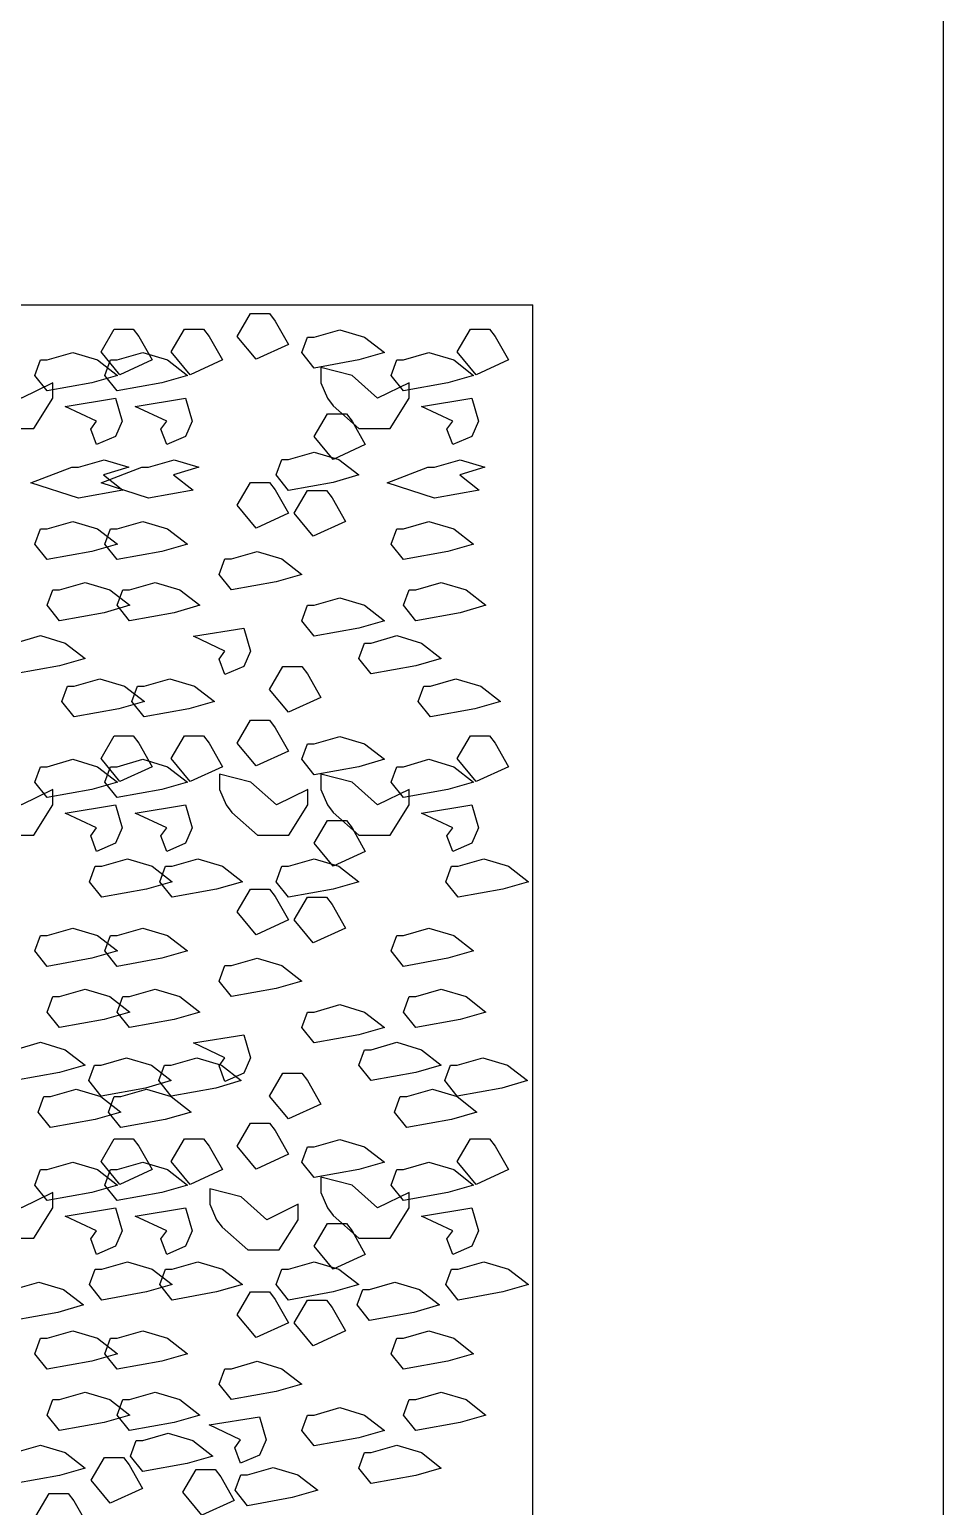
# Model space of a CAD drawing. Header units: metres. Extents: x 113452 to 113666, y -26183 to -26004.
# Drawn here: x 113615.811 to 113616.724, y -26132.095 to -26130.618 of the extents above; entities that cross this region are included whole.
import ezdxf

# ---------------------------------------------------------------- set-up
doc = ezdxf.new("R2010")
doc.units = ezdxf.units.M
doc.header["$MEASUREMENT"] = 0

# ---------------------------------------------------------------- blocks, each defined once
blk = doc.blocks.new('RWH1')
at = {"color": 7, "ltscale": 7}
for p in [(-1.3561, 2.0817), (-0.3561, 0.5817)]:
    blk.add_line(p, (-0.3561, 2.0817), dxfattribs=at)
blk.add_lwpolyline([(-7.6602, 0), (0, 0), (0, 6.6537), (-7.6602, 6.6537)], close=True)
at = {"color": 7}
for points in [[(-0.5678, 2.0472), (-0.5958, 2.0344), (-0.6123, 2.0542), (-0.6007, 2.074), (-0.5843, 2.074), (-0.5793, 2.0676)], [(-0.5678, 2.0472), (-0.5958, 2.0344), (-0.6123, 2.0542), (-0.6007, 2.074), (-0.5843, 2.074), (-0.5793, 2.0676)], [(-0.6859, 2.0338), (-0.7139, 2.021), (-0.7303, 2.0408), (-0.7188, 2.0606), (-0.7024, 2.0606), (-0.6974, 2.0542)], [(-0.6859, 2.0338), (-0.7139, 2.021), (-0.7303, 2.0408), (-0.7188, 2.0606), (-0.7024, 2.0606), (-0.6974, 2.0542)], [(-0.6251, 2.0338), (-0.6531, 2.021), (-0.6696, 2.0408), (-0.658, 2.0606), (-0.6416, 2.0606), (-0.6366, 2.0542)], [(-0.6251, 2.0338), (-0.6531, 2.021), (-0.6696, 2.0408), (-0.658, 2.0606), (-0.6416, 2.0606), (-0.6366, 2.0542)], [(-0.5234, 2.06), (-0.502, 2.0536), (-0.4847, 2.0402), (-0.5069, 2.0338), (-0.5456, 2.0268), (-0.5563, 2.0402), (-0.5514, 2.0536), (-0.5456, 2.0536)], [(-0.5234, 2.06), (-0.502, 2.0536), (-0.4847, 2.0402), (-0.5069, 2.0338), (-0.5456, 2.0268), (-0.5563, 2.0402), (-0.5514, 2.0536), (-0.5456, 2.0536)], [(-0.3771, 2.0338), (-0.4051, 2.021), (-0.4216, 2.0408), (-0.4101, 2.0606), (-0.3936, 2.0606), (-0.3887, 2.0542)], [(-0.3771, 2.0338), (-0.4051, 2.021), (-0.4216, 2.0408), (-0.4101, 2.0606), (-0.3936, 2.0606), (-0.3887, 2.0542)], [(-0.7548, 2.0402), (-0.7334, 2.0338), (-0.7161, 2.0204), (-0.7383, 2.014), (-0.777, 2.007), (-0.7877, 2.0204), (-0.7828, 2.0338), (-0.777, 2.0338)], [(-0.7548, 2.0402), (-0.7334, 2.0338), (-0.7161, 2.0204), (-0.7383, 2.014), (-0.777, 2.007), (-0.7877, 2.0204), (-0.7828, 2.0338), (-0.777, 2.0338)], [(-0.694, 2.0402), (-0.6726, 2.0338), (-0.6553, 2.0204), (-0.6775, 2.014), (-0.7162, 2.007), (-0.7269, 2.0204), (-0.722, 2.0338), (-0.7162, 2.0338)], [(-0.694, 2.0402), (-0.6726, 2.0338), (-0.6553, 2.0204), (-0.6775, 2.014), (-0.7162, 2.007), (-0.7269, 2.0204), (-0.722, 2.0338), (-0.7162, 2.0338)], [(-0.446, 2.0402), (-0.4246, 2.0338), (-0.4073, 2.0204), (-0.4296, 2.014), (-0.4682, 2.007), (-0.4789, 2.0204), (-0.474, 2.0338), (-0.4682, 2.0338)], [(-0.446, 2.0402), (-0.4246, 2.0338), (-0.4073, 2.0204), (-0.4296, 2.014), (-0.4682, 2.007), (-0.4789, 2.0204), (-0.474, 2.0338), (-0.4682, 2.0338)], [(-0.8379, 1.9942), (-0.8157, 1.9743), (-0.7885, 1.9743), (-0.7721, 2.0006), (-0.7721, 2.014), (-0.7992, 2.0006), (-0.8215, 2.0204), (-0.8486, 2.0274), (-0.8486, 2.014), (-0.8428, 2.0006)], [(-0.8379, 1.9942), (-0.8157, 1.9743), (-0.7885, 1.9743), (-0.7721, 2.0006), (-0.7721, 2.014), (-0.7992, 2.0006), (-0.8215, 2.0204), (-0.8486, 2.0274), (-0.8486, 2.014), (-0.8428, 2.0006)], [(-0.5291, 1.9942), (-0.5069, 1.9743), (-0.4798, 1.9743), (-0.4633, 2.0006), (-0.4633, 2.014), (-0.4905, 2.0006), (-0.5127, 2.0204), (-0.5398, 2.0274), (-0.5398, 2.014), (-0.5341, 2.0006)], [(-0.5291, 1.9942), (-0.5069, 1.9743), (-0.4798, 1.9743), (-0.4633, 2.0006), (-0.4633, 2.014), (-0.4905, 2.0006), (-0.5127, 2.0204), (-0.5398, 2.0274), (-0.5398, 2.014), (-0.5341, 2.0006)], [(-0.7342, 1.9604), (-0.7391, 1.9738), (-0.7342, 1.9808), (-0.7614, 1.9936), (-0.7178, 2.0006), (-0.712, 1.9808), (-0.7178, 1.9674)], [(-0.7342, 1.9604), (-0.7391, 1.9738), (-0.7342, 1.9808), (-0.7614, 1.9936), (-0.7178, 2.0006), (-0.712, 1.9808), (-0.7178, 1.9674)], [(-0.6734, 1.9604), (-0.6784, 1.9738), (-0.6734, 1.9808), (-0.7006, 1.9936), (-0.657, 2.0006), (-0.6512, 1.9808), (-0.657, 1.9674)], [(-0.6734, 1.9604), (-0.6784, 1.9738), (-0.6734, 1.9808), (-0.7006, 1.9936), (-0.657, 2.0006), (-0.6512, 1.9808), (-0.657, 1.9674)], [(-0.4254, 1.9604), (-0.4304, 1.9738), (-0.4254, 1.9808), (-0.4526, 1.9936), (-0.409, 2.0006), (-0.4032, 1.9808), (-0.409, 1.9674)], [(-0.4254, 1.9604), (-0.4304, 1.9738), (-0.4254, 1.9808), (-0.4526, 1.9936), (-0.409, 2.0006), (-0.4032, 1.9808), (-0.409, 1.9674)], [(-0.5012, 1.9604), (-0.5291, 1.9475), (-0.5456, 1.9674), (-0.5341, 1.9872), (-0.5176, 1.9872), (-0.5127, 1.9808)], [(-0.5012, 1.9604), (-0.5291, 1.9475), (-0.5456, 1.9674), (-0.5341, 1.9872), (-0.5176, 1.9872), (-0.5127, 1.9808)], [(-0.7277, 1.9472), (-0.7063, 1.9408), (-0.7282, 1.9341), (-0.7113, 1.921), (-0.7499, 1.914), (-0.7911, 1.9274), (-0.7557, 1.9408), (-0.7499, 1.9408)], [(-0.6669, 1.9472), (-0.6455, 1.9408), (-0.6674, 1.9341), (-0.6505, 1.921), (-0.6892, 1.914), (-0.7303, 1.9274), (-0.6949, 1.9408), (-0.6892, 1.9408)], [(-0.5456, 1.954), (-0.5242, 1.9475), (-0.5069, 1.9341), (-0.5291, 1.9277), (-0.5678, 1.9207), (-0.5785, 1.9341), (-0.5736, 1.9475), (-0.5678, 1.9475)], [(-0.5456, 1.954), (-0.5242, 1.9475), (-0.5069, 1.9341), (-0.5291, 1.9277), (-0.5678, 1.9207), (-0.5785, 1.9341), (-0.5736, 1.9475), (-0.5678, 1.9475)], [(-0.419, 1.9472), (-0.3976, 1.9408), (-0.4194, 1.9341), (-0.4025, 1.921), (-0.4412, 1.914), (-0.4823, 1.9274), (-0.4469, 1.9408), (-0.4412, 1.9408)], [(-0.5678, 1.9009), (-0.5958, 1.8881), (-0.6123, 1.9079), (-0.6007, 1.9277), (-0.5843, 1.9277), (-0.5793, 1.9213)], [(-0.5678, 1.9009), (-0.5958, 1.8881), (-0.6123, 1.9079), (-0.6007, 1.9277), (-0.5843, 1.9277), (-0.5793, 1.9213)], [(-0.5184, 1.8939), (-0.5464, 1.8811), (-0.5629, 1.9009), (-0.5514, 1.9207), (-0.5349, 1.9207), (-0.53, 1.9143)], [(-0.5184, 1.8939), (-0.5464, 1.8811), (-0.5629, 1.9009), (-0.5514, 1.9207), (-0.5349, 1.9207), (-0.53, 1.9143)], [(-0.7548, 1.8939), (-0.7334, 1.8875), (-0.7161, 1.8741), (-0.7383, 1.8677), (-0.777, 1.8607), (-0.7877, 1.8741), (-0.7828, 1.8875), (-0.777, 1.8875)], [(-0.7548, 1.8939), (-0.7334, 1.8875), (-0.7161, 1.8741), (-0.7383, 1.8677), (-0.777, 1.8607), (-0.7877, 1.8741), (-0.7828, 1.8875), (-0.777, 1.8875)], [(-0.694, 1.8939), (-0.6726, 1.8875), (-0.6553, 1.8741), (-0.6775, 1.8677), (-0.7162, 1.8607), (-0.7269, 1.8741), (-0.722, 1.8875), (-0.7162, 1.8875)], [(-0.694, 1.8939), (-0.6726, 1.8875), (-0.6553, 1.8741), (-0.6775, 1.8677), (-0.7162, 1.8607), (-0.7269, 1.8741), (-0.722, 1.8875), (-0.7162, 1.8875)], [(-0.446, 1.8939), (-0.4246, 1.8875), (-0.4073, 1.8741), (-0.4296, 1.8677), (-0.4682, 1.8607), (-0.4789, 1.8741), (-0.474, 1.8875), (-0.4682, 1.8875)], [(-0.446, 1.8939), (-0.4246, 1.8875), (-0.4073, 1.8741), (-0.4296, 1.8677), (-0.4682, 1.8607), (-0.4789, 1.8741), (-0.474, 1.8875), (-0.4682, 1.8875)], [(-0.595, 1.8677), (-0.5736, 1.8613), (-0.5563, 1.8479), (-0.5785, 1.8415), (-0.6172, 1.8345), (-0.6279, 1.8479), (-0.623, 1.8613), (-0.6172, 1.8613)], [(-0.595, 1.8677), (-0.5736, 1.8613), (-0.5563, 1.8479), (-0.5785, 1.8415), (-0.6172, 1.8345), (-0.6279, 1.8479), (-0.623, 1.8613), (-0.6172, 1.8613)], [(-0.7441, 1.8409), (-0.7227, 1.8345), (-0.7054, 1.8211), (-0.7276, 1.8147), (-0.7663, 1.8077), (-0.777, 1.8211), (-0.7721, 1.8345), (-0.7663, 1.8345)], [(-0.7441, 1.8409), (-0.7227, 1.8345), (-0.7054, 1.8211), (-0.7276, 1.8147), (-0.7663, 1.8077), (-0.777, 1.8211), (-0.7721, 1.8345), (-0.7663, 1.8345)], [(-0.6833, 1.8409), (-0.6619, 1.8345), (-0.6446, 1.8211), (-0.6668, 1.8147), (-0.7055, 1.8077), (-0.7162, 1.8211), (-0.7113, 1.8345), (-0.7055, 1.8345)], [(-0.6833, 1.8409), (-0.6619, 1.8345), (-0.6446, 1.8211), (-0.6668, 1.8147), (-0.7055, 1.8077), (-0.7162, 1.8211), (-0.7113, 1.8345), (-0.7055, 1.8345)], [(-0.4353, 1.8409), (-0.4139, 1.8345), (-0.3966, 1.8211), (-0.4189, 1.8147), (-0.4575, 1.8077), (-0.4682, 1.8211), (-0.4633, 1.8345), (-0.4575, 1.8345)], [(-0.4353, 1.8409), (-0.4139, 1.8345), (-0.3966, 1.8211), (-0.4189, 1.8147), (-0.4575, 1.8077), (-0.4682, 1.8211), (-0.4633, 1.8345), (-0.4575, 1.8345)], [(-0.5234, 1.8275), (-0.502, 1.8211), (-0.4847, 1.8077), (-0.5069, 1.8013), (-0.5456, 1.7943), (-0.5563, 1.8077), (-0.5514, 1.8211), (-0.5456, 1.8211)], [(-0.5234, 1.8275), (-0.502, 1.8211), (-0.4847, 1.8077), (-0.5069, 1.8013), (-0.5456, 1.7943), (-0.5563, 1.8077), (-0.5514, 1.8211), (-0.5456, 1.8211)], [(-0.7828, 1.7948), (-0.7614, 1.7884), (-0.7441, 1.775), (-0.7663, 1.7686), (-0.805, 1.7616), (-0.8157, 1.775), (-0.8108, 1.7884), (-0.805, 1.7884)], [(-0.7828, 1.7948), (-0.7614, 1.7884), (-0.7441, 1.775), (-0.7663, 1.7686), (-0.805, 1.7616), (-0.8157, 1.775), (-0.8108, 1.7884), (-0.805, 1.7884)], [(-0.623, 1.761), (-0.6279, 1.7744), (-0.623, 1.7814), (-0.6501, 1.7943), (-0.6065, 1.8013), (-0.6007, 1.7814), (-0.6065, 1.768)], [(-0.623, 1.761), (-0.6279, 1.7744), (-0.623, 1.7814), (-0.6501, 1.7943), (-0.6065, 1.8013), (-0.6007, 1.7814), (-0.6065, 1.768)], [(-0.474, 1.7948), (-0.4526, 1.7884), (-0.4353, 1.775), (-0.4575, 1.7686), (-0.4962, 1.7616), (-0.5069, 1.775), (-0.502, 1.7884), (-0.4962, 1.7884)], [(-0.474, 1.7948), (-0.4526, 1.7884), (-0.4353, 1.775), (-0.4575, 1.7686), (-0.4962, 1.7616), (-0.5069, 1.775), (-0.502, 1.7884), (-0.4962, 1.7884)], [(-0.5398, 1.7412), (-0.5678, 1.7284), (-0.5843, 1.7482), (-0.5728, 1.768), (-0.5563, 1.768), (-0.5514, 1.7616)], [(-0.5398, 1.7412), (-0.5678, 1.7284), (-0.5843, 1.7482), (-0.5728, 1.768), (-0.5563, 1.768), (-0.5514, 1.7616)], [(-0.7314, 1.7575), (-0.71, 1.7511), (-0.6927, 1.7377), (-0.7149, 1.7313), (-0.7536, 1.7243), (-0.7643, 1.7377), (-0.7594, 1.7511), (-0.7536, 1.7511)], [(-0.6706, 1.7575), (-0.6492, 1.7511), (-0.6319, 1.7377), (-0.6541, 1.7313), (-0.6928, 1.7243), (-0.7035, 1.7377), (-0.6986, 1.7511), (-0.6928, 1.7511)], [(-0.4226, 1.7575), (-0.4012, 1.7511), (-0.3839, 1.7377), (-0.4062, 1.7313), (-0.4448, 1.7243), (-0.4555, 1.7377), (-0.4506, 1.7511), (-0.4448, 1.7511)], [(-0.5678, 1.6946), (-0.5958, 1.6818), (-0.6123, 1.7016), (-0.6007, 1.7214), (-0.5843, 1.7214), (-0.5793, 1.715)], [(-0.5678, 1.6946), (-0.5958, 1.6818), (-0.6123, 1.7016), (-0.6007, 1.7214), (-0.5843, 1.7214), (-0.5793, 1.715)], [(-0.6859, 1.6812), (-0.7139, 1.6684), (-0.7303, 1.6882), (-0.7188, 1.708), (-0.7024, 1.708), (-0.6974, 1.7016)], [(-0.6859, 1.6812), (-0.7139, 1.6684), (-0.7303, 1.6882), (-0.7188, 1.708), (-0.7024, 1.708), (-0.6974, 1.7016)], [(-0.6251, 1.6812), (-0.6531, 1.6684), (-0.6696, 1.6882), (-0.658, 1.708), (-0.6416, 1.708), (-0.6366, 1.7016)], [(-0.6251, 1.6812), (-0.6531, 1.6684), (-0.6696, 1.6882), (-0.658, 1.708), (-0.6416, 1.708), (-0.6366, 1.7016)], [(-0.5234, 1.7074), (-0.502, 1.701), (-0.4847, 1.6876), (-0.5069, 1.6812), (-0.5456, 1.6742), (-0.5563, 1.6876), (-0.5514, 1.701), (-0.5456, 1.701)], [(-0.5234, 1.7074), (-0.502, 1.701), (-0.4847, 1.6876), (-0.5069, 1.6812), (-0.5456, 1.6742), (-0.5563, 1.6876), (-0.5514, 1.701), (-0.5456, 1.701)], [(-0.3771, 1.6812), (-0.4051, 1.6684), (-0.4216, 1.6882), (-0.4101, 1.708), (-0.3936, 1.708), (-0.3887, 1.7016)], [(-0.3771, 1.6812), (-0.4051, 1.6684), (-0.4216, 1.6882), (-0.4101, 1.708), (-0.3936, 1.708), (-0.3887, 1.7016)], [(-0.7548, 1.6876), (-0.7334, 1.6812), (-0.7161, 1.6678), (-0.7383, 1.6614), (-0.777, 1.6544), (-0.7877, 1.6678), (-0.7828, 1.6812), (-0.777, 1.6812)], [(-0.7548, 1.6876), (-0.7334, 1.6812), (-0.7161, 1.6678), (-0.7383, 1.6614), (-0.777, 1.6544), (-0.7877, 1.6678), (-0.7828, 1.6812), (-0.777, 1.6812)], [(-0.694, 1.6876), (-0.6726, 1.6812), (-0.6553, 1.6678), (-0.6775, 1.6614), (-0.7162, 1.6544), (-0.7269, 1.6678), (-0.722, 1.6812), (-0.7162, 1.6812)], [(-0.694, 1.6876), (-0.6726, 1.6812), (-0.6553, 1.6678), (-0.6775, 1.6614), (-0.7162, 1.6544), (-0.7269, 1.6678), (-0.722, 1.6812), (-0.7162, 1.6812)], [(-0.446, 1.6876), (-0.4246, 1.6812), (-0.4073, 1.6678), (-0.4296, 1.6614), (-0.4682, 1.6544), (-0.4789, 1.6678), (-0.474, 1.6812), (-0.4682, 1.6812)], [(-0.446, 1.6876), (-0.4246, 1.6812), (-0.4073, 1.6678), (-0.4296, 1.6614), (-0.4682, 1.6544), (-0.4789, 1.6678), (-0.474, 1.6812), (-0.4682, 1.6812)], [(-0.8379, 1.6416), (-0.8157, 1.6218), (-0.7885, 1.6218), (-0.7721, 1.648), (-0.7721, 1.6614), (-0.7992, 1.648), (-0.8215, 1.6678), (-0.8486, 1.6748), (-0.8486, 1.6614), (-0.8428, 1.648)], [(-0.8379, 1.6416), (-0.8157, 1.6218), (-0.7885, 1.6218), (-0.7721, 1.648), (-0.7721, 1.6614), (-0.7992, 1.648), (-0.8215, 1.6678), (-0.8486, 1.6748), (-0.8486, 1.6614), (-0.8428, 1.648)], [(-0.6169, 1.6416), (-0.5947, 1.6218), (-0.5675, 1.6218), (-0.5511, 1.648), (-0.5511, 1.6614), (-0.5782, 1.648), (-0.6005, 1.6678), (-0.6276, 1.6748), (-0.6276, 1.6614), (-0.6219, 1.648)], [(-0.5291, 1.6416), (-0.5069, 1.6218), (-0.4798, 1.6218), (-0.4633, 1.648), (-0.4633, 1.6614), (-0.4905, 1.648), (-0.5127, 1.6678), (-0.5398, 1.6748), (-0.5398, 1.6614), (-0.5341, 1.648)], [(-0.5291, 1.6416), (-0.5069, 1.6218), (-0.4798, 1.6218), (-0.4633, 1.648), (-0.4633, 1.6614), (-0.4905, 1.648), (-0.5127, 1.6678), (-0.5398, 1.6748), (-0.5398, 1.6614), (-0.5341, 1.648)], [(-0.7342, 1.6078), (-0.7391, 1.6212), (-0.7342, 1.6282), (-0.7614, 1.641), (-0.7178, 1.648), (-0.712, 1.6282), (-0.7178, 1.6148)], [(-0.7342, 1.6078), (-0.7391, 1.6212), (-0.7342, 1.6282), (-0.7614, 1.641), (-0.7178, 1.648), (-0.712, 1.6282), (-0.7178, 1.6148)], [(-0.6734, 1.6078), (-0.6784, 1.6212), (-0.6734, 1.6282), (-0.7006, 1.641), (-0.657, 1.648), (-0.6512, 1.6282), (-0.657, 1.6148)], [(-0.6734, 1.6078), (-0.6784, 1.6212), (-0.6734, 1.6282), (-0.7006, 1.641), (-0.657, 1.648), (-0.6512, 1.6282), (-0.657, 1.6148)], [(-0.4254, 1.6078), (-0.4304, 1.6212), (-0.4254, 1.6282), (-0.4526, 1.641), (-0.409, 1.648), (-0.4032, 1.6282), (-0.409, 1.6148)], [(-0.4254, 1.6078), (-0.4304, 1.6212), (-0.4254, 1.6282), (-0.4526, 1.641), (-0.409, 1.648), (-0.4032, 1.6282), (-0.409, 1.6148)], [(-0.5012, 1.6078), (-0.5291, 1.5949), (-0.5456, 1.6148), (-0.5341, 1.6346), (-0.5176, 1.6346), (-0.5127, 1.6282)], [(-0.5012, 1.6078), (-0.5291, 1.5949), (-0.5456, 1.6148), (-0.5341, 1.6346), (-0.5176, 1.6346), (-0.5127, 1.6282)], [(-0.7073, 1.6014), (-0.6859, 1.5949), (-0.6686, 1.5815), (-0.6908, 1.5751), (-0.7295, 1.5681), (-0.7402, 1.5815), (-0.7353, 1.5949), (-0.7295, 1.5949)], [(-0.7073, 1.6014), (-0.6859, 1.5949), (-0.6686, 1.5815), (-0.6908, 1.5751), (-0.7295, 1.5681), (-0.7402, 1.5815), (-0.7353, 1.5949), (-0.7295, 1.5949)], [(-0.6465, 1.6014), (-0.6251, 1.5949), (-0.6078, 1.5815), (-0.6301, 1.5751), (-0.6687, 1.5681), (-0.6794, 1.5815), (-0.6745, 1.5949), (-0.6687, 1.5949)], [(-0.6465, 1.6014), (-0.6251, 1.5949), (-0.6078, 1.5815), (-0.6301, 1.5751), (-0.6687, 1.5681), (-0.6794, 1.5815), (-0.6745, 1.5949), (-0.6687, 1.5949)], [(-0.5456, 1.6014), (-0.5242, 1.5949), (-0.5069, 1.5815), (-0.5291, 1.5751), (-0.5678, 1.5681), (-0.5785, 1.5815), (-0.5736, 1.5949), (-0.5678, 1.5949)], [(-0.5456, 1.6014), (-0.5242, 1.5949), (-0.5069, 1.5815), (-0.5291, 1.5751), (-0.5678, 1.5681), (-0.5785, 1.5815), (-0.5736, 1.5949), (-0.5678, 1.5949)], [(-0.3985, 1.6014), (-0.3771, 1.5949), (-0.3598, 1.5815), (-0.3821, 1.5751), (-0.4208, 1.5681), (-0.4314, 1.5815), (-0.4265, 1.5949), (-0.4208, 1.5949)], [(-0.3985, 1.6014), (-0.3771, 1.5949), (-0.3598, 1.5815), (-0.3821, 1.5751), (-0.4208, 1.5681), (-0.4314, 1.5815), (-0.4265, 1.5949), (-0.4208, 1.5949)], [(-0.5678, 1.5483), (-0.5958, 1.5355), (-0.6123, 1.5553), (-0.6007, 1.5751), (-0.5843, 1.5751), (-0.5793, 1.5687)], [(-0.5678, 1.5483), (-0.5958, 1.5355), (-0.6123, 1.5553), (-0.6007, 1.5751), (-0.5843, 1.5751), (-0.5793, 1.5687)], [(-0.5184, 1.5413), (-0.5464, 1.5285), (-0.5629, 1.5483), (-0.5514, 1.5681), (-0.5349, 1.5681), (-0.53, 1.5617)], [(-0.5184, 1.5413), (-0.5464, 1.5285), (-0.5629, 1.5483), (-0.5514, 1.5681), (-0.5349, 1.5681), (-0.53, 1.5617)], [(-0.7548, 1.5413), (-0.7334, 1.5349), (-0.7161, 1.5215), (-0.7383, 1.5151), (-0.777, 1.5081), (-0.7877, 1.5215), (-0.7828, 1.5349), (-0.777, 1.5349)], [(-0.7548, 1.5413), (-0.7334, 1.5349), (-0.7161, 1.5215), (-0.7383, 1.5151), (-0.777, 1.5081), (-0.7877, 1.5215), (-0.7828, 1.5349), (-0.777, 1.5349)], [(-0.694, 1.5413), (-0.6726, 1.5349), (-0.6553, 1.5215), (-0.6775, 1.5151), (-0.7162, 1.5081), (-0.7269, 1.5215), (-0.722, 1.5349), (-0.7162, 1.5349)], [(-0.694, 1.5413), (-0.6726, 1.5349), (-0.6553, 1.5215), (-0.6775, 1.5151), (-0.7162, 1.5081), (-0.7269, 1.5215), (-0.722, 1.5349), (-0.7162, 1.5349)], [(-0.446, 1.5413), (-0.4246, 1.5349), (-0.4073, 1.5215), (-0.4296, 1.5151), (-0.4682, 1.5081), (-0.4789, 1.5215), (-0.474, 1.5349), (-0.4682, 1.5349)], [(-0.446, 1.5413), (-0.4246, 1.5349), (-0.4073, 1.5215), (-0.4296, 1.5151), (-0.4682, 1.5081), (-0.4789, 1.5215), (-0.474, 1.5349), (-0.4682, 1.5349)], [(-0.595, 1.5151), (-0.5736, 1.5087), (-0.5563, 1.4953), (-0.5785, 1.4889), (-0.6172, 1.4819), (-0.6279, 1.4953), (-0.623, 1.5087), (-0.6172, 1.5087)], [(-0.595, 1.5151), (-0.5736, 1.5087), (-0.5563, 1.4953), (-0.5785, 1.4889), (-0.6172, 1.4819), (-0.6279, 1.4953), (-0.623, 1.5087), (-0.6172, 1.5087)], [(-0.7441, 1.4883), (-0.7227, 1.4819), (-0.7054, 1.4685), (-0.7276, 1.4621), (-0.7663, 1.4551), (-0.777, 1.4685), (-0.7721, 1.4819), (-0.7663, 1.4819)], [(-0.7441, 1.4883), (-0.7227, 1.4819), (-0.7054, 1.4685), (-0.7276, 1.4621), (-0.7663, 1.4551), (-0.777, 1.4685), (-0.7721, 1.4819), (-0.7663, 1.4819)], [(-0.6833, 1.4883), (-0.6619, 1.4819), (-0.6446, 1.4685), (-0.6668, 1.4621), (-0.7055, 1.4551), (-0.7162, 1.4685), (-0.7113, 1.4819), (-0.7055, 1.4819)], [(-0.6833, 1.4883), (-0.6619, 1.4819), (-0.6446, 1.4685), (-0.6668, 1.4621), (-0.7055, 1.4551), (-0.7162, 1.4685), (-0.7113, 1.4819), (-0.7055, 1.4819)], [(-0.4353, 1.4883), (-0.4139, 1.4819), (-0.3966, 1.4685), (-0.4189, 1.4621), (-0.4575, 1.4551), (-0.4682, 1.4685), (-0.4633, 1.4819), (-0.4575, 1.4819)], [(-0.4353, 1.4883), (-0.4139, 1.4819), (-0.3966, 1.4685), (-0.4189, 1.4621), (-0.4575, 1.4551), (-0.4682, 1.4685), (-0.4633, 1.4819), (-0.4575, 1.4819)], [(-0.5234, 1.4749), (-0.502, 1.4685), (-0.4847, 1.4551), (-0.5069, 1.4487), (-0.5456, 1.4417), (-0.5563, 1.4551), (-0.5514, 1.4685), (-0.5456, 1.4685)], [(-0.5234, 1.4749), (-0.502, 1.4685), (-0.4847, 1.4551), (-0.5069, 1.4487), (-0.5456, 1.4417), (-0.5563, 1.4551), (-0.5514, 1.4685), (-0.5456, 1.4685)], [(-0.623, 1.4084), (-0.6279, 1.4219), (-0.623, 1.4288), (-0.6501, 1.4417), (-0.6065, 1.4487), (-0.6007, 1.4288), (-0.6065, 1.4154)], [(-0.623, 1.4084), (-0.6279, 1.4219), (-0.623, 1.4288), (-0.6501, 1.4417), (-0.6065, 1.4487), (-0.6007, 1.4288), (-0.6065, 1.4154)], [(-0.7828, 1.4423), (-0.7614, 1.4358), (-0.7441, 1.4224), (-0.7663, 1.416), (-0.805, 1.409), (-0.8157, 1.4224), (-0.8108, 1.4358), (-0.805, 1.4358)], [(-0.7828, 1.4423), (-0.7614, 1.4358), (-0.7441, 1.4224), (-0.7663, 1.416), (-0.805, 1.409), (-0.8157, 1.4224), (-0.8108, 1.4358), (-0.805, 1.4358)], [(-0.474, 1.4423), (-0.4526, 1.4358), (-0.4353, 1.4224), (-0.4575, 1.416), (-0.4962, 1.409), (-0.5069, 1.4224), (-0.502, 1.4358), (-0.4962, 1.4358)], [(-0.474, 1.4423), (-0.4526, 1.4358), (-0.4353, 1.4224), (-0.4575, 1.416), (-0.4962, 1.409), (-0.5069, 1.4224), (-0.502, 1.4358), (-0.4962, 1.4358)], [(-0.7081, 1.4288), (-0.6867, 1.4224), (-0.6694, 1.409), (-0.6917, 1.4026), (-0.7303, 1.3956), (-0.741, 1.409), (-0.7361, 1.4224), (-0.7303, 1.4224)], [(-0.6473, 1.4288), (-0.6259, 1.4224), (-0.6087, 1.409), (-0.6309, 1.4026), (-0.6696, 1.3956), (-0.6803, 1.409), (-0.6753, 1.4224), (-0.6696, 1.4224)], [(-0.3994, 1.4288), (-0.378, 1.4224), (-0.3607, 1.409), (-0.3829, 1.4026), (-0.4216, 1.3956), (-0.4323, 1.409), (-0.4273, 1.4224), (-0.4216, 1.4224)], [(-0.5398, 1.3886), (-0.5678, 1.3758), (-0.5843, 1.3956), (-0.5728, 1.4154), (-0.5563, 1.4154), (-0.5514, 1.409)], [(-0.5398, 1.3886), (-0.5678, 1.3758), (-0.5843, 1.3956), (-0.5728, 1.4154), (-0.5563, 1.4154), (-0.5514, 1.409)], [(-0.7518, 1.4016), (-0.7304, 1.3952), (-0.7131, 1.3818), (-0.7354, 1.3754), (-0.774, 1.3684), (-0.7847, 1.3818), (-0.7798, 1.3952), (-0.774, 1.3952)], [(-0.691, 1.4016), (-0.6696, 1.3952), (-0.6523, 1.3818), (-0.6746, 1.3754), (-0.7132, 1.3684), (-0.7239, 1.3818), (-0.719, 1.3952), (-0.7132, 1.3952)], [(-0.443, 1.4016), (-0.4216, 1.3952), (-0.4044, 1.3818), (-0.4266, 1.3754), (-0.4653, 1.3684), (-0.476, 1.3818), (-0.471, 1.3952), (-0.4653, 1.3952)], [(-0.5678, 1.3453), (-0.5958, 1.3324), (-0.6123, 1.3523), (-0.6007, 1.3721), (-0.5843, 1.3721), (-0.5793, 1.3657)], [(-0.5678, 1.3453), (-0.5958, 1.3324), (-0.6123, 1.3523), (-0.6007, 1.3721), (-0.5843, 1.3721), (-0.5793, 1.3657)], [(-0.6859, 1.3319), (-0.7139, 1.319), (-0.7303, 1.3389), (-0.7188, 1.3587), (-0.7024, 1.3587), (-0.6974, 1.3523)], [(-0.6859, 1.3319), (-0.7139, 1.319), (-0.7303, 1.3389), (-0.7188, 1.3587), (-0.7024, 1.3587), (-0.6974, 1.3523)], [(-0.6251, 1.3319), (-0.6531, 1.319), (-0.6696, 1.3389), (-0.658, 1.3587), (-0.6416, 1.3587), (-0.6366, 1.3523)], [(-0.6251, 1.3319), (-0.6531, 1.319), (-0.6696, 1.3389), (-0.658, 1.3587), (-0.6416, 1.3587), (-0.6366, 1.3523)], [(-0.5234, 1.3581), (-0.502, 1.3517), (-0.4847, 1.3383), (-0.5069, 1.3319), (-0.5456, 1.3249), (-0.5563, 1.3383), (-0.5514, 1.3517), (-0.5456, 1.3517)], [(-0.5234, 1.3581), (-0.502, 1.3517), (-0.4847, 1.3383), (-0.5069, 1.3319), (-0.5456, 1.3249), (-0.5563, 1.3383), (-0.5514, 1.3517), (-0.5456, 1.3517)], [(-0.3771, 1.3319), (-0.4051, 1.319), (-0.4216, 1.3389), (-0.4101, 1.3587), (-0.3936, 1.3587), (-0.3887, 1.3523)], [(-0.3771, 1.3319), (-0.4051, 1.319), (-0.4216, 1.3389), (-0.4101, 1.3587), (-0.3936, 1.3587), (-0.3887, 1.3523)], [(-0.7548, 1.3383), (-0.7334, 1.3319), (-0.7161, 1.3185), (-0.7383, 1.312), (-0.777, 1.3051), (-0.7877, 1.3185), (-0.7828, 1.3319), (-0.777, 1.3319)], [(-0.7548, 1.3383), (-0.7334, 1.3319), (-0.7161, 1.3185), (-0.7383, 1.312), (-0.777, 1.3051), (-0.7877, 1.3185), (-0.7828, 1.3319), (-0.777, 1.3319)], [(-0.694, 1.3383), (-0.6726, 1.3319), (-0.6553, 1.3185), (-0.6775, 1.312), (-0.7162, 1.3051), (-0.7269, 1.3185), (-0.722, 1.3319), (-0.7162, 1.3319)], [(-0.694, 1.3383), (-0.6726, 1.3319), (-0.6553, 1.3185), (-0.6775, 1.312), (-0.7162, 1.3051), (-0.7269, 1.3185), (-0.722, 1.3319), (-0.7162, 1.3319)], [(-0.446, 1.3383), (-0.4246, 1.3319), (-0.4073, 1.3185), (-0.4296, 1.312), (-0.4682, 1.3051), (-0.4789, 1.3185), (-0.474, 1.3319), (-0.4682, 1.3319)], [(-0.446, 1.3383), (-0.4246, 1.3319), (-0.4073, 1.3185), (-0.4296, 1.312), (-0.4682, 1.3051), (-0.4789, 1.3185), (-0.474, 1.3319), (-0.4682, 1.3319)], [(-0.8379, 1.2922), (-0.8157, 1.2724), (-0.7885, 1.2724), (-0.7721, 1.2986), (-0.7721, 1.312), (-0.7992, 1.2986), (-0.8215, 1.3185), (-0.8486, 1.3254), (-0.8486, 1.312), (-0.8428, 1.2986)], [(-0.8379, 1.2922), (-0.8157, 1.2724), (-0.7885, 1.2724), (-0.7721, 1.2986), (-0.7721, 1.312), (-0.7992, 1.2986), (-0.8215, 1.3185), (-0.8486, 1.3254), (-0.8486, 1.312), (-0.8428, 1.2986)], [(-0.5291, 1.2922), (-0.5069, 1.2724), (-0.4798, 1.2724), (-0.4633, 1.2986), (-0.4633, 1.312), (-0.4905, 1.2986), (-0.5127, 1.3185), (-0.5398, 1.3254), (-0.5398, 1.312), (-0.5341, 1.2986)], [(-0.5291, 1.2922), (-0.5069, 1.2724), (-0.4798, 1.2724), (-0.4633, 1.2986), (-0.4633, 1.312), (-0.4905, 1.2986), (-0.5127, 1.3185), (-0.5398, 1.3254), (-0.5398, 1.312), (-0.5341, 1.2986)], [(-0.6253, 1.282), (-0.6031, 1.2622), (-0.5759, 1.2622), (-0.5595, 1.2884), (-0.5595, 1.3018), (-0.5866, 1.2884), (-0.6088, 1.3082), (-0.636, 1.3152), (-0.636, 1.3018), (-0.6302, 1.2884)], [(-0.7342, 1.2584), (-0.7391, 1.2718), (-0.7342, 1.2788), (-0.7614, 1.2916), (-0.7178, 1.2986), (-0.712, 1.2788), (-0.7178, 1.2654)], [(-0.7342, 1.2584), (-0.7391, 1.2718), (-0.7342, 1.2788), (-0.7614, 1.2916), (-0.7178, 1.2986), (-0.712, 1.2788), (-0.7178, 1.2654)], [(-0.6734, 1.2584), (-0.6784, 1.2718), (-0.6734, 1.2788), (-0.7006, 1.2916), (-0.657, 1.2986), (-0.6512, 1.2788), (-0.657, 1.2654)], [(-0.6734, 1.2584), (-0.6784, 1.2718), (-0.6734, 1.2788), (-0.7006, 1.2916), (-0.657, 1.2986), (-0.6512, 1.2788), (-0.657, 1.2654)], [(-0.4254, 1.2584), (-0.4304, 1.2718), (-0.4254, 1.2788), (-0.4526, 1.2916), (-0.409, 1.2986), (-0.4032, 1.2788), (-0.409, 1.2654)], [(-0.4254, 1.2584), (-0.4304, 1.2718), (-0.4254, 1.2788), (-0.4526, 1.2916), (-0.409, 1.2986), (-0.4032, 1.2788), (-0.409, 1.2654)], [(-0.5012, 1.2584), (-0.5291, 1.2456), (-0.5456, 1.2654), (-0.5341, 1.2852), (-0.5176, 1.2852), (-0.5127, 1.2788)], [(-0.5012, 1.2584), (-0.5291, 1.2456), (-0.5456, 1.2654), (-0.5341, 1.2852), (-0.5176, 1.2852), (-0.5127, 1.2788)], [(-0.7073, 1.252), (-0.6859, 1.2456), (-0.6686, 1.2322), (-0.6908, 1.2258), (-0.7295, 1.2188), (-0.7402, 1.2322), (-0.7353, 1.2456), (-0.7295, 1.2456)], [(-0.7073, 1.252), (-0.6859, 1.2456), (-0.6686, 1.2322), (-0.6908, 1.2258), (-0.7295, 1.2188), (-0.7402, 1.2322), (-0.7353, 1.2456), (-0.7295, 1.2456)], [(-0.6465, 1.252), (-0.6251, 1.2456), (-0.6078, 1.2322), (-0.6301, 1.2258), (-0.6687, 1.2188), (-0.6794, 1.2322), (-0.6745, 1.2456), (-0.6687, 1.2456)], [(-0.6465, 1.252), (-0.6251, 1.2456), (-0.6078, 1.2322), (-0.6301, 1.2258), (-0.6687, 1.2188), (-0.6794, 1.2322), (-0.6745, 1.2456), (-0.6687, 1.2456)], [(-0.5456, 1.252), (-0.5242, 1.2456), (-0.5069, 1.2322), (-0.5291, 1.2258), (-0.5678, 1.2188), (-0.5785, 1.2322), (-0.5736, 1.2456), (-0.5678, 1.2456)], [(-0.5456, 1.252), (-0.5242, 1.2456), (-0.5069, 1.2322), (-0.5291, 1.2258), (-0.5678, 1.2188), (-0.5785, 1.2322), (-0.5736, 1.2456), (-0.5678, 1.2456)], [(-0.3985, 1.252), (-0.3771, 1.2456), (-0.3598, 1.2322), (-0.3821, 1.2258), (-0.4208, 1.2188), (-0.4314, 1.2322), (-0.4265, 1.2456), (-0.4208, 1.2456)], [(-0.3985, 1.252), (-0.3771, 1.2456), (-0.3598, 1.2322), (-0.3821, 1.2258), (-0.4208, 1.2188), (-0.4314, 1.2322), (-0.4265, 1.2456), (-0.4208, 1.2456)], [(-0.7842, 1.2343), (-0.7628, 1.2279), (-0.7456, 1.2145), (-0.7678, 1.2081), (-0.8065, 1.2011), (-0.8172, 1.2145), (-0.8122, 1.2279), (-0.8065, 1.2279)], [(-0.7842, 1.2343), (-0.7628, 1.2279), (-0.7456, 1.2145), (-0.7678, 1.2081), (-0.8065, 1.2011), (-0.8172, 1.2145), (-0.8122, 1.2279), (-0.8065, 1.2279)], [(-0.4755, 1.2343), (-0.4541, 1.2279), (-0.4368, 1.2145), (-0.459, 1.2081), (-0.4977, 1.2011), (-0.5084, 1.2145), (-0.5034, 1.2279), (-0.4977, 1.2279)], [(-0.4755, 1.2343), (-0.4541, 1.2279), (-0.4368, 1.2145), (-0.459, 1.2081), (-0.4977, 1.2011), (-0.5084, 1.2145), (-0.5034, 1.2279), (-0.4977, 1.2279)], [(-0.5678, 1.199), (-0.5958, 1.1862), (-0.6123, 1.206), (-0.6007, 1.2258), (-0.5843, 1.2258), (-0.5793, 1.2194)], [(-0.5678, 1.199), (-0.5958, 1.1862), (-0.6123, 1.206), (-0.6007, 1.2258), (-0.5843, 1.2258), (-0.5793, 1.2194)], [(-0.5184, 1.192), (-0.5464, 1.1792), (-0.5629, 1.199), (-0.5514, 1.2188), (-0.5349, 1.2188), (-0.53, 1.2124)], [(-0.5184, 1.192), (-0.5464, 1.1792), (-0.5629, 1.199), (-0.5514, 1.2188), (-0.5349, 1.2188), (-0.53, 1.2124)], [(-0.7548, 1.192), (-0.7334, 1.1856), (-0.7161, 1.1722), (-0.7383, 1.1658), (-0.777, 1.1588), (-0.7877, 1.1722), (-0.7828, 1.1856), (-0.777, 1.1856)], [(-0.7548, 1.192), (-0.7334, 1.1856), (-0.7161, 1.1722), (-0.7383, 1.1658), (-0.777, 1.1588), (-0.7877, 1.1722), (-0.7828, 1.1856), (-0.777, 1.1856)], [(-0.694, 1.192), (-0.6726, 1.1856), (-0.6553, 1.1722), (-0.6775, 1.1658), (-0.7162, 1.1588), (-0.7269, 1.1722), (-0.722, 1.1856), (-0.7162, 1.1856)], [(-0.694, 1.192), (-0.6726, 1.1856), (-0.6553, 1.1722), (-0.6775, 1.1658), (-0.7162, 1.1588), (-0.7269, 1.1722), (-0.722, 1.1856), (-0.7162, 1.1856)], [(-0.446, 1.192), (-0.4246, 1.1856), (-0.4073, 1.1722), (-0.4296, 1.1658), (-0.4682, 1.1588), (-0.4789, 1.1722), (-0.474, 1.1856), (-0.4682, 1.1856)], [(-0.446, 1.192), (-0.4246, 1.1856), (-0.4073, 1.1722), (-0.4296, 1.1658), (-0.4682, 1.1588), (-0.4789, 1.1722), (-0.474, 1.1856), (-0.4682, 1.1856)], [(-0.595, 1.1658), (-0.5736, 1.1593), (-0.5563, 1.1459), (-0.5785, 1.1395), (-0.6172, 1.1325), (-0.6279, 1.1459), (-0.623, 1.1593), (-0.6172, 1.1593)], [(-0.595, 1.1658), (-0.5736, 1.1593), (-0.5563, 1.1459), (-0.5785, 1.1395), (-0.6172, 1.1325), (-0.6279, 1.1459), (-0.623, 1.1593), (-0.6172, 1.1593)], [(-0.7441, 1.139), (-0.7227, 1.1325), (-0.7054, 1.1191), (-0.7276, 1.1127), (-0.7663, 1.1057), (-0.777, 1.1191), (-0.7721, 1.1325), (-0.7663, 1.1325)], [(-0.7441, 1.139), (-0.7227, 1.1325), (-0.7054, 1.1191), (-0.7276, 1.1127), (-0.7663, 1.1057), (-0.777, 1.1191), (-0.7721, 1.1325), (-0.7663, 1.1325)], [(-0.6833, 1.139), (-0.6619, 1.1325), (-0.6446, 1.1191), (-0.6668, 1.1127), (-0.7055, 1.1057), (-0.7162, 1.1191), (-0.7113, 1.1325), (-0.7055, 1.1325)], [(-0.6833, 1.139), (-0.6619, 1.1325), (-0.6446, 1.1191), (-0.6668, 1.1127), (-0.7055, 1.1057), (-0.7162, 1.1191), (-0.7113, 1.1325), (-0.7055, 1.1325)], [(-0.4353, 1.139), (-0.4139, 1.1325), (-0.3966, 1.1191), (-0.4189, 1.1127), (-0.4575, 1.1057), (-0.4682, 1.1191), (-0.4633, 1.1325), (-0.4575, 1.1325)], [(-0.4353, 1.139), (-0.4139, 1.1325), (-0.3966, 1.1191), (-0.4189, 1.1127), (-0.4575, 1.1057), (-0.4682, 1.1191), (-0.4633, 1.1325), (-0.4575, 1.1325)], [(-0.6093, 1.0773), (-0.6142, 1.0907), (-0.6093, 1.0977), (-0.6365, 1.1105), (-0.5928, 1.1175), (-0.5871, 1.0977), (-0.5928, 1.0843)], [(-0.6093, 1.0773), (-0.6142, 1.0907), (-0.6093, 1.0977), (-0.6365, 1.1105), (-0.5928, 1.1175), (-0.5871, 1.0977), (-0.5928, 1.0843)], [(-0.5234, 1.1255), (-0.502, 1.1191), (-0.4847, 1.1057), (-0.5069, 1.0993), (-0.5456, 1.0923), (-0.5563, 1.1057), (-0.5514, 1.1191), (-0.5456, 1.1191)], [(-0.5234, 1.1255), (-0.502, 1.1191), (-0.4847, 1.1057), (-0.5069, 1.0993), (-0.5456, 1.0923), (-0.5563, 1.1057), (-0.5514, 1.1191), (-0.5456, 1.1191)], [(-0.672, 1.1033), (-0.6506, 1.0969), (-0.6333, 1.0835), (-0.6555, 1.0771), (-0.6942, 1.0701), (-0.7049, 1.0835), (-0.6999, 1.0969), (-0.6942, 1.0969)], [(-0.7828, 1.0929), (-0.7614, 1.0865), (-0.7441, 1.0731), (-0.7663, 1.0667), (-0.805, 1.0597), (-0.8157, 1.0731), (-0.8108, 1.0865), (-0.805, 1.0865)], [(-0.7828, 1.0929), (-0.7614, 1.0865), (-0.7441, 1.0731), (-0.7663, 1.0667), (-0.805, 1.0597), (-0.8157, 1.0731), (-0.8108, 1.0865), (-0.805, 1.0865)], [(-0.474, 1.0929), (-0.4526, 1.0865), (-0.4353, 1.0731), (-0.4575, 1.0667), (-0.4962, 1.0597), (-0.5069, 1.0731), (-0.502, 1.0865), (-0.4962, 1.0865)], [(-0.474, 1.0929), (-0.4526, 1.0865), (-0.4353, 1.0731), (-0.4575, 1.0667), (-0.4962, 1.0597), (-0.5069, 1.0731), (-0.502, 1.0865), (-0.4962, 1.0865)], [(-0.6945, 1.0555), (-0.7225, 1.0427), (-0.7389, 1.0625), (-0.7274, 1.0823), (-0.7109, 1.0823), (-0.706, 1.0759)], [(-0.6149, 1.0451), (-0.6429, 1.0323), (-0.6593, 1.0521), (-0.6478, 1.0719), (-0.6313, 1.0719), (-0.6264, 1.0655)], [(-0.5811, 1.0737), (-0.5597, 1.0673), (-0.5424, 1.0539), (-0.5647, 1.0475), (-0.6033, 1.0405), (-0.614, 1.0539), (-0.6091, 1.0673), (-0.6033, 1.0673)], [(-0.7422, 1.0244), (-0.7702, 1.0115), (-0.7867, 1.0314), (-0.7752, 1.0512), (-0.7587, 1.0512), (-0.7538, 1.0448)]]:
    blk.add_lwpolyline(points, close=True, dxfattribs=at)

msp = doc.modelspace()

# ---------------------------------------------------------------- block references
at = {"xscale": 1.153219972418076, "yscale": 1.153219972418076, "zscale": 1.153219972418076}
msp.add_blockref('RWH1', (113616.72421, -26133.29412), dxfattribs=at)

doc.saveas('drawing.dxf')
